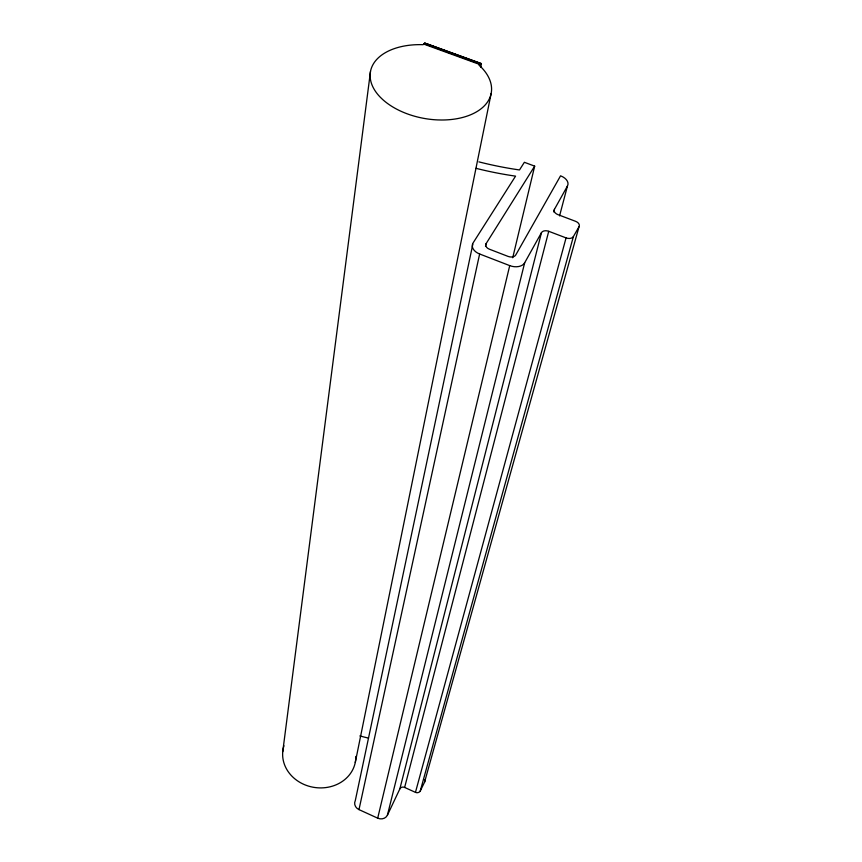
<?xml version="1.0" encoding="UTF-8"?>
<svg xmlns="http://www.w3.org/2000/svg" width="862" height="862" viewBox="0 0 862 862"><rect width="100%" height="100%" fill="white"/><g stroke="black" fill="none" stroke-linecap="round" stroke-linejoin="round"><path stroke-width="1.29" d="M282.747 751.707L370.477 71.535M355.273 762.482L491.146 93.549M472.818 244.237L355.316 800.529A7.478 6.68 13.4 0 0 358.991 809.612L377.696 818.167A7.359 6.594 15.6 0 0 387.415 815.183L399.86 788.881L541.476 232.621A5.722 3.717 13.5 0 1 548.728 231.296L566.065 237.89A5.819 3.771 14.1 0 0 573.381 236.597L579.059 226.631A5.775 3.717 14.1 0 0 575.59 221.319L557.94 214.638A5.851 3.739 13.6 0 1 554.438 209.347L567.444 186.009A11.486 7.208 13.3 0 0 560.559 175.816L515.735 255.012A5.915 3.911 12.7 0 1 508.149 256.434L489.379 249.193A5.905 3.901 12.2 0 1 486.082 243.677L534.677 166.14L524.365 162.293L519.495 169.954A221.89 127.145 11.7 0 1 478.873 161.862M358.991 809.612L479.628 253.988A11.831 7.823 12 0 1 473.098 242.922L515.562 176.139A222.795 128.19 11.6 0 1 475.975 168.316M485.511 246.306L486.082 243.677M377.696 818.167L509.722 265.615A11.659 7.726 12.9 0 0 524.667 262.791L541.476 232.621M512.718 257.76L534.677 166.14M387.415 815.183L524.667 262.791M399.86 788.881A3.642 3.211 16.8 0 1 404.634 787.448L548.728 231.296M553.77 211.955L554.438 209.347M559.567 215.899L567.444 186.009M404.634 787.448L415.462 792.35L566.065 237.89M415.462 792.35A3.707 3.265 17.9 0 0 420.279 790.928L573.381 236.597M420.279 790.928L424.567 782.157L579.059 226.631M480.393 66.352L481.212 67.322L480.953 63.432L478.938 65.049L480.102 66.115A61.331 36.721 10 0 1 441.409 120.001L437.54 119.915A61.331 36.721 10 0 1 382.577 99.432L380.325 97.255A61.331 36.721 10 0 1 421.195 44.641L423.091 44.695L424.546 43.229L425.548 43.402M447.389 51.925L457.162 55.427M424.944 43.1L480.953 63.432M426.819 43.865L481.179 63.669M424.546 43.229L481.33 64.079M424.093 43.542L479.886 63.863M423.608 44.037L479.434 64.37M479.628 253.988L509.722 265.615M463.314 57.808L467.01 59.241M355.844 756.448A36.7 32.239 8.5 0 1 323.843 787.782L321.515 787.9A36.7 32.239 8.5 0 1 289.309 773.182L288.027 771.425A36.7 32.239 8.5 0 1 283.954 745.759M368.516 738.098A147.736 120.68 12.2 0 1 359.863 735.911M424.589 779.657A3.685 3.232 17.9 0 1 424.567 782.157"/></g></svg>
